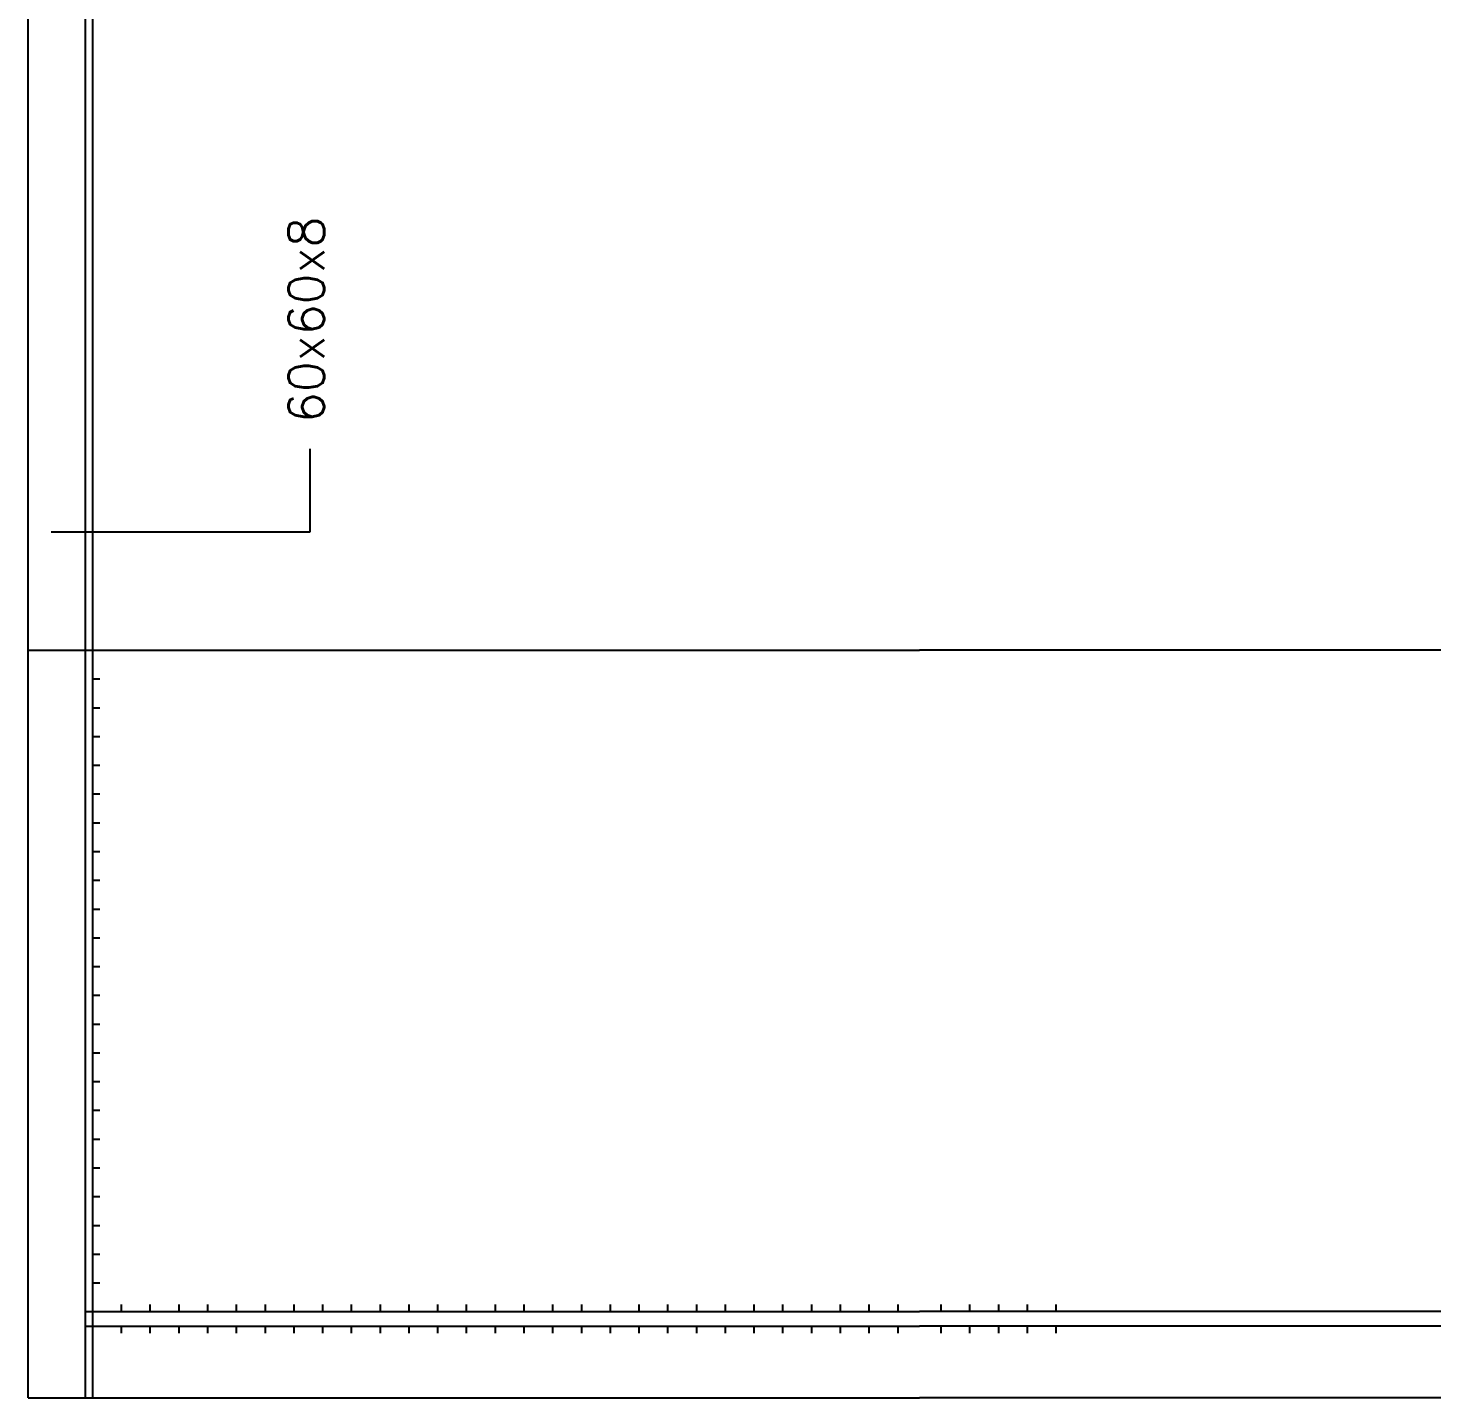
# Model space of a CAD drawing. Header units: metres. Extents: x 444 to 3227, y -3167 to -392.
# Drawn here: x 571.23 to 620.04, y -2351.61 to -2303.97 of the extents above; entities that cross this region are included whole.
import ezdxf

# ---------------------------------------------------------------- set-up
doc = ezdxf.new("R2010")
doc.units = ezdxf.units.M
doc.layers.add('BANGUNAN', color=7, linetype='CONTINUOUS')
doc.layers.add('DIMENSI', color=7, linetype='CONTINUOUS')
doc.styles.get("Standard").update_dxf_attribs({"font": 'Simplex.shx', "height": 2.5})

msp = doc.modelspace()

# ---------------------------------------------------------------- linework, layer by layer
at = {"layer": 'BANGUNAN', "color": 3}
msp.add_line((571.22763, -2351.60559), (571.22763, -2268.44106), dxfattribs=at)
at = {"layer": 'BANGUNAN', "color": 2}
for p, q in [((573.22763, -2351.60559), (573.22763, -2268.44106)), ((573.47763, -2351.60559), (573.47763, -2268.44106)), ((571.22763, -2325.60559), (602.22763, -2325.60559)), ((873.47763, -2325.60559), (602.22763, -2325.60559)), ((573.47763, -2326.60559), (573.72763, -2326.60559)), ((573.47763, -2327.60559), (573.72763, -2327.60559)), ((573.47763, -2328.60559), (573.72763, -2328.60559)), ((573.47763, -2329.60559), (573.72763, -2329.60559)), ((573.47763, -2330.60559), (573.72763, -2330.60559)), ((573.47763, -2331.60559), (573.72763, -2331.60559)), ((573.47763, -2332.60559), (573.72763, -2332.60559)), ((573.47763, -2333.60559), (573.72763, -2333.60559)), ((573.47763, -2334.60559), (573.72763, -2334.60559)), ((573.47763, -2335.60559), (573.72763, -2335.60559)), ((573.47763, -2336.60559), (573.72763, -2336.60559)), ((573.47763, -2337.60559), (573.72763, -2337.60559)), ((573.47763, -2338.60559), (573.72763, -2338.60559)), ((573.47763, -2339.60559), (573.72763, -2339.60559)), ((573.47763, -2340.60559), (573.72763, -2340.60559)), ((573.47763, -2341.60559), (573.72763, -2341.60559)), ((573.47763, -2342.60559), (573.72763, -2342.60559)), ((573.47763, -2343.60559), (573.72763, -2343.60559)), ((573.47763, -2344.60559), (573.72763, -2344.60559)), ((573.47763, -2345.60559), (573.72763, -2345.60559)), ((573.47763, -2346.60559), (573.72763, -2346.60559)), ((573.47763, -2347.60559), (573.72763, -2347.60559)), ((574.47763, -2348.60559), (574.47763, -2348.35559)), ((575.47763, -2348.60559), (575.47763, -2348.35559)), ((576.47763, -2348.60559), (576.47763, -2348.35559)), ((577.47763, -2348.60559), (577.47763, -2348.35559)), ((578.47763, -2348.60559), (578.47763, -2348.35559)), ((579.47763, -2348.60559), (579.47763, -2348.35559)), ((580.47763, -2348.60559), (580.47763, -2348.35559)), ((581.47763, -2348.60559), (581.47763, -2348.35559)), ((582.47763, -2348.60559), (582.47763, -2348.35559)), ((583.47763, -2348.60559), (583.47763, -2348.35559)), ((584.47763, -2348.60559), (584.47763, -2348.35559)), ((585.47763, -2348.60559), (585.47763, -2348.35559)), ((586.47763, -2348.60559), (586.47763, -2348.35559)), ((587.47763, -2348.60559), (587.47763, -2348.35559)), ((588.47763, -2348.60559), (588.47763, -2348.35559)), ((589.47763, -2348.60559), (589.47763, -2348.35559)), ((590.47763, -2348.60559), (590.47763, -2348.35559)), ((591.47763, -2348.60559), (591.47763, -2348.35559)), ((592.47763, -2348.60559), (592.47763, -2348.35559)), ((593.47763, -2348.60559), (593.47763, -2348.35559)), ((594.47763, -2348.60559), (594.47763, -2348.35559)), ((595.47763, -2348.60559), (595.47763, -2348.35559)), ((596.47763, -2348.60559), (596.47763, -2348.35559)), ((597.47763, -2348.60559), (597.47763, -2348.35559)), ((598.47763, -2348.60559), (598.47763, -2348.35559)), ((599.47763, -2348.60559), (599.47763, -2348.35559)), ((600.47763, -2348.60559), (600.47763, -2348.35559)), ((601.47763, -2348.60559), (601.47763, -2348.35559)), ((602.97763, -2348.60559), (602.97763, -2348.35559)), ((603.97763, -2348.60559), (603.97763, -2348.35559)), ((604.97763, -2348.60559), (604.97763, -2348.35559)), ((605.97763, -2348.60559), (605.97763, -2348.35559)), ((606.97763, -2348.60559), (606.97763, -2348.35559)), ((573.22763, -2348.60559), (602.22763, -2348.60559)), ((873.72763, -2348.60559), (602.22763, -2348.60559)), ((573.22763, -2349.10559), (602.22763, -2349.10559)), ((573.47763, -2349.35559), (573.47763, -2349.10559)), ((574.47763, -2349.35559), (574.47763, -2349.10559)), ((575.47763, -2349.35559), (575.47763, -2349.10559)), ((576.47763, -2349.35559), (576.47763, -2349.10559)), ((577.47763, -2349.35559), (577.47763, -2349.10559)), ((578.47763, -2349.35559), (578.47763, -2349.10559)), ((579.47763, -2349.35559), (579.47763, -2349.10559)), ((580.47763, -2349.35559), (580.47763, -2349.10559)), ((581.47763, -2349.35559), (581.47763, -2349.10559)), ((582.47763, -2349.35559), (582.47763, -2349.10559)), ((583.47763, -2349.35559), (583.47763, -2349.10559)), ((584.47763, -2349.35559), (584.47763, -2349.10559)), ((585.47763, -2349.35559), (585.47763, -2349.10559)), ((586.47763, -2349.35559), (586.47763, -2349.10559)), ((587.47763, -2349.35559), (587.47763, -2349.10559)), ((588.47763, -2349.35559), (588.47763, -2349.10559)), ((589.47763, -2349.35559), (589.47763, -2349.10559)), ((590.47763, -2349.35559), (590.47763, -2349.10559)), ((591.47763, -2349.35559), (591.47763, -2349.10559)), ((592.47763, -2349.35559), (592.47763, -2349.10559)), ((593.47763, -2349.35559), (593.47763, -2349.10559)), ((594.47763, -2349.35559), (594.47763, -2349.10559)), ((595.47763, -2349.35559), (595.47763, -2349.10559)), ((596.47763, -2349.35559), (596.47763, -2349.10559)), ((597.47763, -2349.35559), (597.47763, -2349.10559)), ((598.47763, -2349.35559), (598.47763, -2349.10559)), ((599.47763, -2349.35559), (599.47763, -2349.10559)), ((600.47763, -2349.35559), (600.47763, -2349.10559)), ((601.47763, -2349.35559), (601.47763, -2349.10559)), ((873.72763, -2349.10559), (602.22763, -2349.10559)), ((602.97763, -2349.35559), (602.97763, -2349.10559)), ((603.97763, -2349.35559), (603.97763, -2349.10559)), ((604.97763, -2349.35559), (604.97763, -2349.10559)), ((605.97763, -2349.35559), (605.97763, -2349.10559)), ((606.97763, -2349.35559), (606.97763, -2349.10559)), ((571.22763, -2351.60559), (602.22763, -2351.60559)), ((875.72763, -2351.60559), (602.22763, -2351.60559))]:
    msp.add_line(p, q, dxfattribs=at)
at = {"layer": 'DIMENSI', "color": 2}
for p, q in [((581.02763, -2318.60559), (581.02763, -2321.50559)), ((581.02763, -2321.50559), (572.02763, -2321.50559))]:
    msp.add_line(p, q, dxfattribs=at)

# ---------------------------------------------------------------- texts
msp.add_text('60x60x8', height=1.25, rotation=90, dxfattribs=at).set_placement((581.52763, -2317.70559))

doc.saveas('drawing.dxf')
